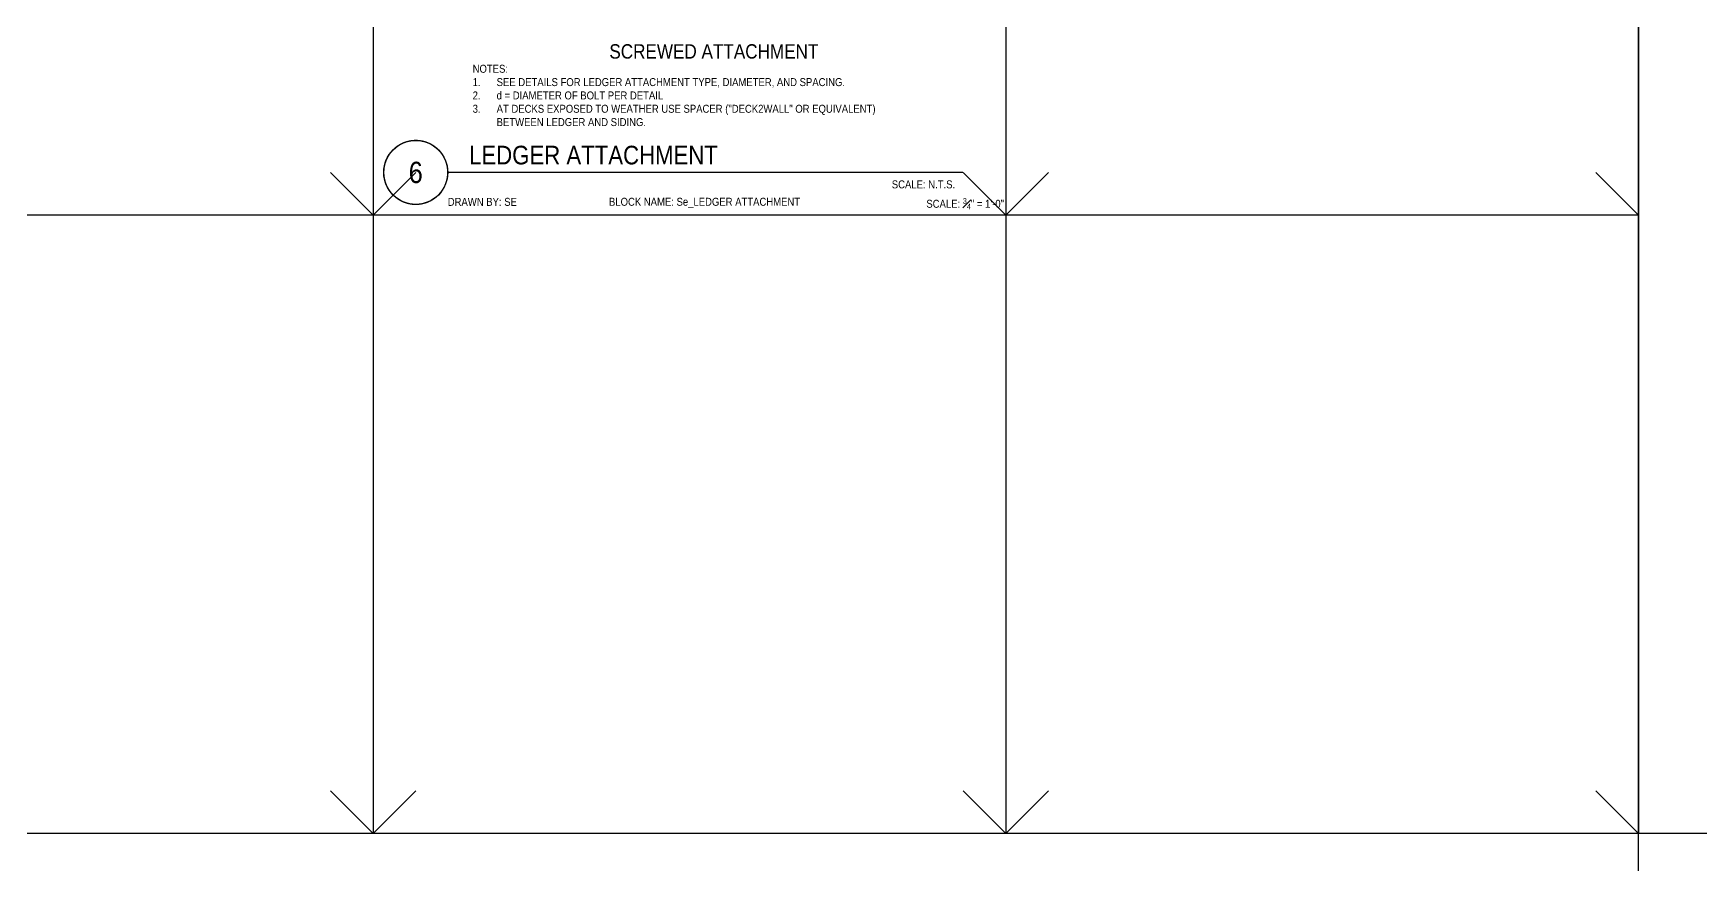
# Model space of a CAD drawing. Header units: inches. Extents: x -16404 to 14624, y -1591 to 16152.
# Drawn here: x 8938.5 to 9251, y 7194.1 to 7350.1 of the extents above; entities that cross this region are included whole.
import ezdxf
from ezdxf import colors
from ezdxf.entities.mleader import LeaderData, LeaderLine
from ezdxf.enums import TextEntityAlignment as Align
from ezdxf.math import Vec2, Vec3

# ---------------------------------------------------------------- set-up
doc = ezdxf.new("R2010")
doc.units = ezdxf.units.IN
doc.header["$LTSCALE"] = 24
doc.header["$MEASUREMENT"] = 0
doc.linetypes.add('DASHED2', pattern=[0.375, 0.25, -0.125])
doc.layers.get('0').update_dxf_attribs({"linetype": 'CONTINUOUS'})
doc.layers.add('DESIGNER COMMENTS', color=221, linetype='CONTINUOUS', plot=False)
doc.layers.add('S-ANNO-GRID-NONPLOT', color=251, linetype='CONTINUOUS', plot=False)
doc.layers.add('S-ANNO-NOTE', color=4, linetype='CONTINUOUS')
doc.layers.add('S-TYP DETAIL BLOCKS', color=1, linetype='CONTINUOUS')
doc.styles.add('Arial', font='arial.ttf', dxfattribs={"width": 0.85})

# ---------------------------------------------------------------- blocks, each defined once
blk = doc.blocks.new('Se_30x42_DETAILS_GRID')
for p, q in [((22.242, 14.5), (22.242, 7.25)), ((29.656, 14.5), (29.656, 7.25)), ((37.07, 14.5), (37.07, 7.25)), ((22.242, 7.25), (22.742, 7.75)), ((29.656, 7.25), (30.156, 7.75)), ((22.242, 7.25), (14.828, 7.25)), ((29.656, 7.25), (22.242, 7.25)), ((22.242, 7.25), (22.242, 0)), ((37.07, 7.25), (29.656, 7.25)), ((29.656, 7.25), (29.656, 0)), ((37.07, 7.25), (37.07, 0)), ((22.242, 0), (22.742, 0.5)), ((29.656, 0), (30.156, 0.5)), ((22.242, 0), (14.828, 0)), ((29.656, 0), (22.242, 0)), ((37.07, 0), (29.656, 0))]:
    blk.add_line(p, q)
at = {"linetype": 'DASHED2', "ltscale": 0.5}
for p, q in [((22.242, 7.25), (21.742, 7.75)), ((29.656, 7.25), (29.156, 7.75)), ((37.07, 7.25), (36.57, 7.75)), ((22.242, 0), (21.742, 0.5)), ((29.656, 0), (29.156, 0.5)), ((37.07, 0), (36.57, 0.5))]:
    blk.add_line(p, q, dxfattribs=at)
blk = doc.blocks.new('_Open90')
at = {"color": 0, "linetype": 'ByBlock', "lineweight": -2}
for p, q in [((0, 0), (-1, 0)), ((-0.5, 0.5), (0, 0)), ((0, 0), (-0.5, -0.5))]:
    blk.add_line(p, q, dxfattribs=at)
blk = doc.blocks.new('Se_LEDGER ATTACHMENT')
at = {"layer": 'DESIGNER COMMENTS', "char_height": 1.5, "style": 'Arial'}
for s, insert, width, attachment_point in [('\\A1;DRAWN BY: SE', (5.99979, -4.77469), 14.2221429, 1), ('\\A1;BLOCK NAME: Se_LEDGER ATTACHMENT', (54.1394, -5.72619), 38.2042857, 5), ('\\A1;SCALE: {\\H0.7x;\\S3#4;}" = 1\'-0"', (110.2788, -4.83333), 26.2499333, 3)]:
    blk.add_mtext(s, dxfattribs=dict(at, insert=insert, width=width, attachment_point=attachment_point))
at = {"layer": 'S-ANNO-NOTE', "color": 6, "insert": (55.88974, 21.30771), "char_height": 2.7, "width": 39.1484529, "attachment_point": 8, "style": 'Arial'}
blk.add_mtext('SCREWED ATTACHMENT', dxfattribs=at)
at = {"layer": 'S-ANNO-NOTE', "insert": (10.66647, 8.66646), "char_height": 1.5, "width": 83.7081647, "attachment_point": 7, "style": 'Arial'}
blk.add_mtext('NOTES:\\P\\pi-4.5,l4.5,t4.5;1.^ISEE DETAILS FOR LEDGER ATTACHMENT TYPE, DIAMETER, AND SPACING.\\P2.^Id = DIAMETER OF BOLT PER DETAIL\\P3.^IAT DECKS EXPOSED TO WEATHER USE SPACER ("DECK2WALL" OR EQUIVALENT) BETWEEN LEDGER AND SIDING.', dxfattribs=at)
blk = doc.blocks.new('*U821')
at = {"const_width": 0.25}
for points in [[(-6, 0, -1), (6, 0, 3.732051)], [(-6, 0, 1), (6, 0, -3.732051)]]:
    blk.add_lwpolyline(points, format="xyb", dxfattribs=at)
blk.add_lwpolyline([(6, 0), (102.62, 0)], dxfattribs=at)
blk.add_circle((0, 0), 6)
at = {"style": 'Arial', "width": 0.85}
for tag, p in [('DWG_TITLE_1', (10, 8.25)), ('DWG_TITLE_2', (10, 3.25))]:
    blk.add_attdef(tag, text='', height=3.5, dxfattribs=at).set_placement(p, align=Align.MIDDLE_LEFT)
blk.add_attdef('#', text='', height=4, dxfattribs=at).set_placement((0, 0), align=Align.MIDDLE_CENTER)
blk.add_attdef('SCALE', text='', height=1.5, dxfattribs=at).set_placement((101.12, -1.5), align=Align.TOP_RIGHT)

msp = doc.modelspace()

# ---------------------------------------------------------------- linework, layer by layer
at = {"layer": 'S-ANNO-GRID-NONPLOT'}
for p, q in [((9239.38816, 0), (9239.38816, 7896)), ((9785.30455, 7200), (6519.53048, 7200))]:
    msp.add_line(p, q, dxfattribs=at)

# ---------------------------------------------------------------- block references
at = {"layer": 'S-ANNO-GRID-NONPLOT', "xscale": 16, "yscale": 16, "zscale": 16}
msp.add_blockref('Se_30x42_DETAILS_GRID', (8646.27297, 7200), dxfattribs=at)
at = {"layer": 'S-ANNO-NOTE'}
msp.add_blockref('*U821', (9010.14208, 7324), dxfattribs=at).add_auto_attribs({'#': '6', 'DWG_TITLE_2': 'LEDGER ATTACHMENT', 'SCALE': 'SCALE: N.T.S.'})
at = {"layer": 'S-TYP DETAIL BLOCKS'}
msp.add_blockref('Se_LEDGER ATTACHMENT', (9010.14208, 7324), dxfattribs=at)

# ---------------------------------------------------------------- leaders
at = {"layer": 'DESIGNER COMMENTS'}
ml = msp.add_multileader_mtext('Standard', dxfattribs=at)
ml.set_content('\\A1;{\\L\\C256;IMPORTANT DESIGNER NOTE:\\l IF YOUR LEDGER DOES NOT ALLOW FOR THE FULL DEPTH OF NAILS SPECIFIED IN THIS CHART.  USE THE CHART TO THE RIGHT AND APPLY ALLOWABLE LOAD REDUCTION FACTOR (REF. PG. 22 OF SIMPSON CATALOG C-C-2019)}', color=4, style='Arial')
ml.set_leader_properties(color=256)
ml.set_arrow_properties(name='OPEN90')
ml.build(insert=Vec2(0, 0))
ml.multileader.update_dxf_attribs({"dogleg_length": 0.36, "arrow_head_size": 5.25, "scale": 48})
ctx = ml.context
ctx.base_point, ctx.scale, ctx.char_height, ctx.arrow_head_size, ctx.landing_gap_size, ctx.plane_origin = Vec3(7749.57679, 7516.2281), 48, 6, 5.25, 4.32, Vec3(7940.50091, 7764.19966)
notes = []
notes.append((ctx, [(0, (0, 0, 0), (0, 0), (1, 0), 1, [])]))
ctx.mtext.insert, ctx.mtext.width, ctx.mtext.defined_height, ctx.mtext.flow_direction = Vec3(7753.89679, 7520.11009), 143.1324041, 28.50097, 5
for ctx, leaders in notes:
    for number, flags, end, landing, length, lines in leaders:
        leader = LeaderData()
        leader.index, (leader.has_last_leader_line, leader.has_dogleg_vector, leader.attachment_direction) = number, flags
        leader.last_leader_point, leader.dogleg_vector, leader.dogleg_length = Vec3(end), Vec3(landing), length
        for number, points, colour, breaks in lines:
            line = LeaderLine()
            line.index, line.vertices, line.color, line.breaks = number, Vec3.list(points), colors.encode_raw_color(colour), breaks
            leader.lines.append(line)
        ctx.leaders.append(leader)

doc.saveas('drawing.dxf')
